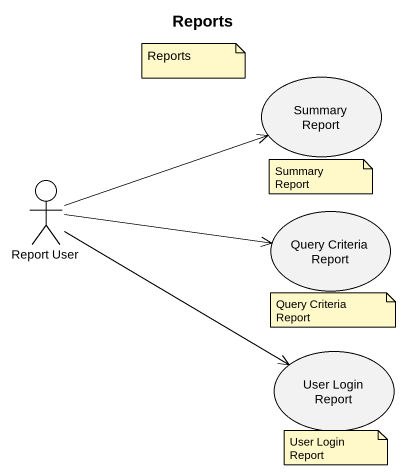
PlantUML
@startuml
title Reports
usecase "Summary Report" as Summary_Report
actor "Report User" as Report_User
usecase "Query Criteria Report" as Query_Criteria_Report
usecase "User Login Report" as User_Login_Report
Report_User -right-> Summary_Report
Report_User -right-> Query_Criteria_Report
Report_User -right-> User_Login_Report
note as N1
  Reports
end note
note as N2
  Summary Report
end note
note as N3
  Query Criteria Report
end note
note as N4
  User Login Report
end note
@enduml
